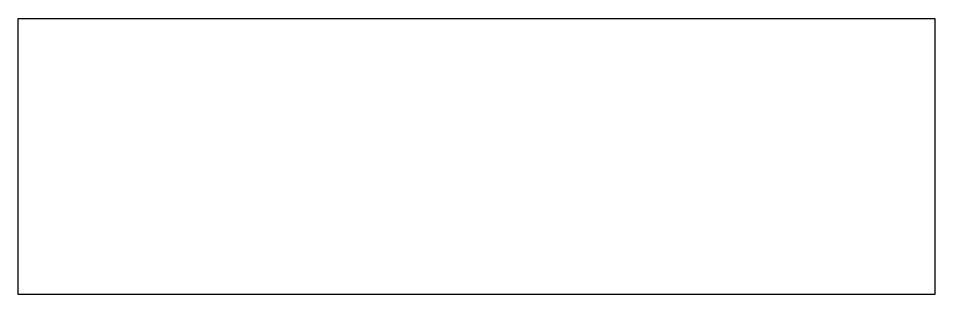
# Model space of a CAD drawing. Header units: millimetres. Extents: x 0 to 178, y 0 to 54.
import ezdxf

# ---------------------------------------------------------------- set-up
doc = ezdxf.new("R2010")
doc.units = ezdxf.units.MM

msp = doc.modelspace()

# ---------------------------------------------------------------- linework, layer by layer
msp.add_lwpolyline([(0, 53.5), (0, 53.5), (177.59, 53.5), (177.59, 0), (0, 0), (0, 53.5)], close=True)

doc.saveas('drawing.dxf')
